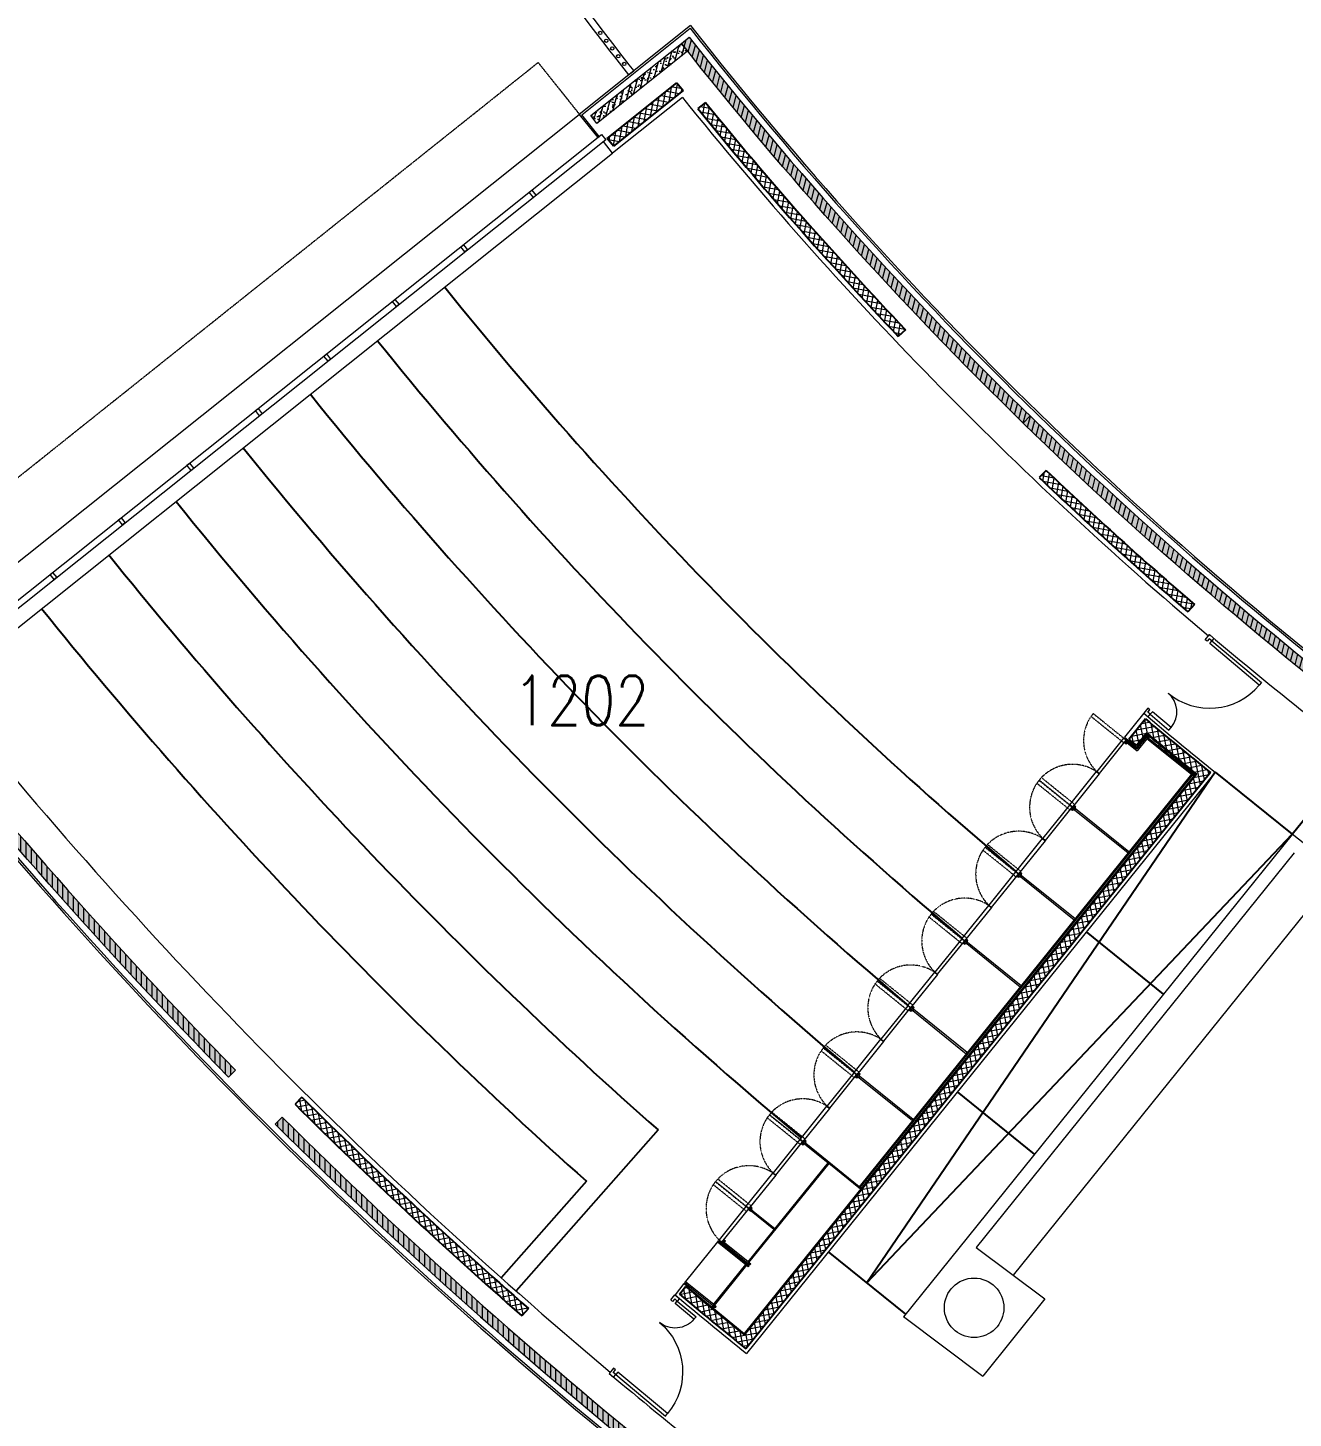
# Model space of a CAD drawing. Header units: inches. Extents: x 13084 to 220150, y 6494 to 167180.
# Drawn here: x 31640 to 50790, y 36095 to 57131 of the extents above; entities that cross this region are included whole.
import ezdxf
from ezdxf.enums import TextEntityAlignment as Align

# ---------------------------------------------------------------- set-up
doc = ezdxf.new("R2010")
doc.units = ezdxf.units.IN
doc.header["$MEASUREMENT"] = 0
doc.linetypes.add('Ground Floor$0$HIDDEN', pattern=[0.375, 0.25, -0.125])
for name, color, linetype, lineweight in [('Ground Floor$0$A-G2-G-Building-Elements-Below', 7, 'Continuous', 13), ('Ground Floor$0$A-G23-M-Stairs-Concrete', 251, 'Continuous', 25), ('Ground Floor$0$A-G250-G-Walls-Low-Level', 8, 'Continuous', 15), ('Ground Floor$0$A-G250-G-Walls-Precast-Concrete', 7, 'Continuous', 15), ('Ground Floor$0$A-G250-M-Walls-Blockwork', 7, 'Continuous', 25), ('Ground Floor$0$A-G252-H-Internal-Walls', 251, 'Continuous', 9), ('Ground Floor$0$A-G262-H-Precast-Panel', 251, 'Continuous', 5), ('Ground Floor$0$A-G312-M-Wall-Cladding-Panel', 7, 'Continuous', 9), ('Ground Floor$0$A-G312-M-Wall-Finish-Plaster', 7, 'Continuous', 15), ('Ground Floor$0$A-G321-M-Window', 251, 'Continuous', 9), ('Ground Floor$0$A-G322-M-Door', 251, 'Continuous', 15), ('Ground Floor$0$A-G4-M-Furniture-Built-In', 251, 'Continuous', 9), ('Ground Floor$0$Z-Z001-S-Room-Name-Identification-250', 7, 'Continuous', 15)]:
    doc.layers.add(name, color=color, linetype=linetype, lineweight=lineweight)
doc.styles.add('Ground Floor$0$Tag-RomanS', font='romans.shx', dxfattribs={"width": 0.8})
pattern_1 = [(101, (31615.2386858852, 164129.5694537289), (-77.91665768615832, -15.14546400801325), []), (191, (31615.2386858852, 164129.5694537289), (15.14546400801325, -77.91665768615832), [])]
pattern_2 = [(80, (31615.2386858852, 164129.5694537289), (-78.16911539534401, 13.7833241023126), []), (170, (31615.2386858852, 164129.5694537289), (-13.7833241023126, -78.16911539534401), [])]
pattern_3 = [(49.99999999999999, (31615.2386858852, 164129.5694537289), (182.184668996004, -15.93908553890309), [19.05, -209.55]), (355, (31615.2386858852, 164129.5694537289), (-35.24282597566699, 191.05664288218), [15.24, -167.64]), (100.451, (31630.4206858852, 164128.2412037289), (146.9425016659592, 175.1166878202919), [16.19, -178.09]), (46.18420000000002, (31615.2386858852, 164180.3694537289), (271.0790408921299, -42.04232793272715), [28.575, -314.3249999999999]), (96.6356, (31637.8285858852, 164176.8659537289), (237.4042344662371, 247.4255558900492), [24.285, -267.135]), (351.1840000000001, (31615.2386858852, 164180.3694537289), (237.4046058139339, 247.4251178605977), [22.86, -251.46]), (21, (31640.6386858852, 164167.6694537289), (151.6148798353833, -102.2655185167625), [19.05, -209.55]), (326.0000000000001, (31640.6386858852, 164167.6694537289), (61.80202834764707, 184.1879661223193), [15.24, -167.64]), (71.4514, (31653.2731858852, 164159.1473537289), (213.4164907701245, 81.92285771605745), [16.19, -178.09]), (37.50000000000001, (31615.2386858852, 164129.5694537289), (3.088603250591817, 84.55503887315311), [0, -165.608, 0, -170.18, 0, -168.275]), (7.499999999999999, (31615.2386858852, 164129.5694537289), (66.81966251030575, 100.1805748181195), [0, -97.02799999999999, 0, -161.798, 0, -64.135]), (327.5, (31558.5966858852, 164129.5694537289), (135.5905951668714, -5.728743992673458), [0, -63.5, 0, -198.12, 0, -262.89]), (317.5, (31533.1966858852, 164129.5694537289), (148.129181386018, 25.42649103333301), [0, -82.55, 0, -131.572, 0, -186.69])]
pattern_4 = [(90, (31615.2386858852, 164129.5694537289), (-79.375, 7.105427357601002e-15), [])]
pattern_5 = [(74.99999999999999, (31615.2386858852, 164129.5694537289), (-76.6703624616948, 20.54376170501259), [])]

# ---------------------------------------------------------------- blocks, each defined once
blk = doc.blocks.new('Ground Floor$0$Door-lecture hall-1600')
at = {"layer": 'Ground Floor$0$A-G322-M-Door'}
for points in [[(50, 1067.930715848037), (100, 1067.93071584803), (99.9999999999709, 88.00000000003638), (49.9999999999709, 88.00000000005821)], [(1499.931695342442, 458.0572211003237), (1449.931695342442, 458.0572206947909), (1449.931695342442, 88.05623958648357), (1499.931695342442, 88.05623958648357)], [(49.9999999999709, 88.00000000005821), (49.9999999999709, 38.0000000000291), (99.9999999999709, 38.00000000003638), (99.9999999999709, 2.182787284255028e-11), (-2.91038304567337e-11, 4.365574568510056e-11), (-2.91038304567337e-11, 88.00000000007276)], [(1499.931695342442, 88.05623958648357), (1499.931695342413, 38.05623958647629), (1449.931695342442, 38.05623958648357), (1449.931695342442, 0.05623958647629479), (1549.931695342471, 0.05623958647629479), (1549.9316953425, 88.05623958651267)]]:
    blk.add_lwpolyline(points, close=True, dxfattribs=at)
for centre, radius, start, end in [((99.9999999999709, 88.00000000003638), 979.9307158479917, 0.003288284187482931, 90), ((1449.931695342442, 88.05623958648357), 370.0009811083155, 90, 180)]:
    blk.add_arc(centre, radius, start, end, dxfattribs=at)
blk = doc.blocks.new('Ground Floor$0$tag-roomname')
at = {"lineweight": 18, "ltscale": 0.01, "style": 'Ground Floor$0$Tag-RomanS', "width": 0.8}
blk.add_attdef('ROOM_NO_2', text='', height=3, dxfattribs=at).set_placement((-6.707523425575346e-12, 1.61168281859284), align=Align.MIDDLE_CENTER)
at = {"linetype": 'ByBlock', "lineweight": 13, "ltscale": 0.01, "style": 'Ground Floor$0$Tag-RomanS', "width": 0.8, "flags": 1}
for tag, p in [('ROOM_NAME_1', (-6.02540239924565e-12, -2.287525053430301)), ('AREA', (-6.02540239924565e-12, -5.744039249906365))]:
    blk.add_attdef(tag, text='', height=2.8, dxfattribs=at).set_placement(p, align=Align.MIDDLE_CENTER)
blk = doc.blocks.new('Ground Floor$0$A$C647553F4')
for p, q in [((1.999999999992724, 0), (0, 0)), ((2, -20.79523597040679), (1.999999999992724, 0)), ((2, -20.79523597040679), (0, -20.79523597040679)), ((17.43575404337025, -7.647512015653774), (1.999999999992724, -7.64751201566105)), ((17.43575404337025, -12.56112209789717), (2, -12.56112209789717)), ((5, -36.08501475272351), (29.8715080867405, -36.08501475272351)), ((4.999999999992724, -39.21001475272351), (5, -36.08501475272351)), ((10.17399289176683, -12.56112209789717), (7.601248866441892, -36.08501475272351)), ((11.18544759857468, -3.312882975005778), (10.71138103442354, -7.647512015653774)), ((11.18575404337025, -3.307262309506768), (23.68575404337025, -3.307262309506768)), ((13.05455135922966, -5.458674675843213), (21.30447264556278, -5.458674675785005)), ((13.05455135923694, -7.647512015653774), (13.05455135922966, -5.458674675843213)), ((13.05455135922966, -15.33656129468), (13.05455135922966, -12.56112209789717)), ((21.30447264556278, -15.33656129462179), (13.05455135922966, -15.33656129468)), ((21.30447264556278, -5.458674675785005), (21.30447264556278, -15.33656129462179)), ((23.68606048816582, -3.312882975005778), (27.27025922029861, -36.08501475272351)), ((29.87150808674778, -39.21001475272351), (29.8715080867405, -36.08501475272351))]:
    blk.add_line(p, q)
at = {"elevation": -5.988929617015834e-10}
blk.add_lwpolyline([(5, -36.08501475272351), (29.87150808674778, -36.08501475272351), (29.87150808674778, -39.21001475272351), (5, -39.21001475272351)], close=True, dxfattribs=at)
blk.add_circle((17.43575404337025, -10.10431705677183), 2.456805041121697)
blk = doc.blocks.new('Ground Floor$0$A$C05DB4EB2')
h = blk.add_hatch(color=256)
h.paths.add_polyline_path([(-13, -48), (13, -48), (13, -2), (-13, -2)], flags=16)
h.paths.add_polyline_path([(-15, -50), (15, -50), (15, 0), (-15, 0)])
for points in [[(-15, -50), (15, -50), (15, 0), (-15, 0)], [(-13, -48), (13, -48), (13, -2), (-13, -2)]]:
    blk.add_lwpolyline(points, close=True)

msp = doc.modelspace()

# ---------------------------------------------------------------- hatches: boundary and pattern name
at = {"layer": 'Ground Floor$0$A-G252-H-Internal-Walls'}
h = msp.add_hatch(dxfattribs=at)
h.set_pattern_fill('ANSI37', color=256, scale=25, angle=35, style=0)
h.set_pattern_definition([(80, (31630.82594966008, 164110.0236816027), (-78.16911539534401, 13.7833241023126), []), (170, (31630.82594966008, 164110.0236816027), (-13.7833241023126, -78.16911539534401), [])])
h.paths.add_polyline_path([(41557.04272160408, 56180.81190155364), (40505.15340518915, 55341.9565147712), (40411.62982252794, 55459.23114751934), (41463.02638403531, 56297.69357460334)])
h = msp.add_hatch(dxfattribs=at)
h.set_pattern_fill('ANSI37', color=256, scale=25, angle=35, style=0)
h.set_pattern_definition(pattern_2)
h.paths.add_polyline_path([(41894.3717632179, 56002.56524746274), (41778.0441167152, 55907.86636331335, 0.01922341211874283), (44812.29876470453, 52460.19003734627), (44921.00816329727, 52563.54508879234, -0.01922340648195247)])
h = msp.add_hatch(dxfattribs=at)
h.set_pattern_fill('ANSI37', color=256, scale=25, angle=35, style=0)
h.set_pattern_definition(pattern_2)
h.paths.add_polyline_path([(47049.24177072992, 50435.3115587245), (46945.88678997134, 50326.60209292707, 0.01269801091563476), (49197.37203414507, 48292.36163603181), (49295.07278333501, 48406.17975238342, -0.01269799958367865)])
h = msp.add_hatch(dxfattribs=at)
h.set_pattern_fill('ANSI37', color=256, scale=25, angle=56, style=0)
h.set_pattern_definition(pattern_1)
h.paths.add_polyline_path([(49536.27689778415, 45863.19608398281, -0.005191325119413234), (48552.791816561, 46674.53308185408), (48302.69592942229, 46364.579334008), (48419.46235343561, 46270.42390300389), (48573.43955395669, 46461.24025018123, 0.003960164836610248), (49325.54219697027, 45840.81908537966), (42483.05293380897, 37355.13754700344, -0.003968089385896607), (41595.64531950885, 38086.47630886684), (41502.86847055306, 37968.52001005319, 0.004470160038748596), (42505.50351993259, 37144.01486814291)])
h = msp.add_hatch(dxfattribs=at)
h.set_pattern_fill('ANSI37', color=256, scale=25, angle=56, style=0)
h.set_pattern_definition(pattern_1)
h.paths.add_polyline_path([(35789.05665876976, 40950.98580972414), (35683.34719947254, 40844.56442928256, 0.01577908659568094), (39116.84051600347, 37642.81223622669), (39215.61966919685, 37755.69571157181, -0.01577905105464057)])
h = msp.add_hatch(dxfattribs=at)
h.set_pattern_fill('ANSI37', color=256, scale=25, angle=56, style=0)
h.set_pattern_definition(pattern_1)
edge = h.paths.add_edge_path()
edge.add_line((53411.14715069668, 38994.80023701701), (53535.63736657126, 38911.15879149837))
edge.add_line((53535.63736657127, 38911.15879149837), (48132.13374414217, 30824.24960394044))
edge.add_arc((88004.12458708974, 93463.27556593814), 74252.42909998243, 237.4060105733864, 237.52178180226008, ccw=False)
edge.add_line((48005.6474900012, 30904.94233077593), (53411.15801285544, 38994.8164933864))
at = {"layer": 'Ground Floor$0$A-G262-H-Precast-Panel'}
h = msp.add_hatch(dxfattribs=at)
h.set_pattern_fill('ANSI31', color=256, scale=25, angle=30, style=0)
h.set_pattern_definition(pattern_5)
h.paths.add_polyline_path([(41624.21238783307, 56777.97384709131), (41530.68880517209, 56895.24847983965), (40162.28295601349, 55803.97908467389), (40255.80653867473, 55686.7044519257)])
h = msp.add_hatch(dxfattribs=at)
h.set_pattern_fill('AR-CONC', color=256, style=0)
h.set_pattern_definition(pattern_3)
h.paths.add_polyline_path([(41624.21238783307, 56777.97384709131), (41530.68880517209, 56895.24847983965), (40162.28295601349, 55803.97908467389), (40255.80653867473, 55686.7044519257)])
h = msp.add_hatch(dxfattribs=at)
h.set_pattern_fill('AR-CONC', color=256, style=0)
h.set_pattern_definition(pattern_3)
h.paths.add_polyline_path([(41648.45941111182, 56989.16758869981), (41531.17669370845, 56895.63755872895, 0.03258041245678155), (46702.5083696771, 51150.85361659207), (46807.21735816765, 51258.25825454309, -0.03261171598779652)])
h = msp.add_hatch(dxfattribs=at)
h.set_pattern_fill('ANSI31', color=256, scale=25, angle=30, style=0)
h.set_pattern_definition(pattern_5)
h.paths.add_polyline_path([(41648.45941111182, 56989.16758869981), (41531.17669370845, 56895.63755872895, 0.03258041245678155), (46702.5083696771, 51150.85361659207), (46807.21735816765, 51258.25825454309, -0.03261171598779652)])
h = msp.add_hatch(dxfattribs=at)
h.set_pattern_fill('AR-CONC', color=256, style=0)
h.set_pattern_definition(pattern_3)
h.paths.add_polyline_path([(46807.21735816765, 51258.25825454309), (46702.5083696771, 51150.85361659207, 0.03258041245678141), (52576.30870083083, 46126.54435914698), (52455.52180308802, 45961.43874413631), (52562.82768275622, 45880.93581663999), (52772.87972267185, 46168.05943586206, -0.03316853023319238)])
h = msp.add_hatch(dxfattribs=at)
h.set_pattern_fill('ANSI31', color=256, scale=25, angle=30, style=0)
h.set_pattern_definition(pattern_5)
h.paths.add_polyline_path([(46807.21735816765, 51258.25825454309), (46702.5083696771, 51150.85361659207, 0.03258041245678141), (52576.30870083083, 46126.54435914698), (52455.52180308802, 45961.43874413631), (52562.82768275622, 45880.93581663999), (52772.87972267185, 46168.05943586206, -0.03316853023319238)])
h = msp.add_hatch(dxfattribs=at)
h.set_pattern_fill('AR-CONC', color=256, style=0)
h.set_pattern_definition(pattern_3)
edge = h.paths.add_edge_path()
edge.add_arc((88115.23868583218, 93629.56945370432), 74824.99999999876, 218.3226203045148, 224.4232151583084, ccw=False)
edge.add_line((29412.66011707541, 47231.42407720513), (29529.93585829611, 47324.94854384579))
edge.add_arc((88115.23868583281, 93629.56945370487), 74674.99999999958, 218.3221204088155, 224.4230123015414)
edge.add_line((34782.98028916633, 41360.7848943607), (34676.03697848304, 41255.6031547671))
h = msp.add_hatch(dxfattribs=at)
h.set_pattern_fill('ANSI31', color=256, scale=25, angle=45, style=0)
h.set_pattern_definition(pattern_4)
edge = h.paths.add_edge_path()
edge.add_arc((88115.23868583218, 93629.56945370432), 74824.99999999876, 218.3226203045148, 224.4232151583084, ccw=False)
edge.add_line((29412.66011707541, 47231.42407720513), (29529.93585829611, 47324.94854384579))
edge.add_arc((88115.23868583281, 93629.56945370487), 74674.99999999958, 218.3221204088155, 224.4230123015414)
edge.add_line((34782.98028916633, 41360.7848943607), (34676.03697848304, 41255.6031547671))
h = msp.add_hatch(dxfattribs=at)
h.set_pattern_fill('AR-CONC', color=256, style=0)
h.set_pattern_definition(pattern_3)
edge = h.paths.add_edge_path()
edge.add_line((35489.54564115759, 40649.45944468769), (35383.83618073972, 40543.03806535926))
edge.add_arc((88115.23868583214, 93629.56945370407), 74824.99999999857, 225.1922860242557, 231.3384389983304)
edge.add_line((41370.64437530309, 35202.49073378311), (41571.20306618726, 35460.69106935387))
edge.add_line((41571.20306618725, 35460.69106935387), (41452.74160602289, 35552.7067335406))
edge.add_line((41452.74160602289, 35552.7067335406), (41345.62511599033, 35414.80438909651))
edge.add_arc((88115.23868583317, 93629.56945370561), 74675.00000000041, 225.192286272809, 231.2216816342467, ccw=False)
h = msp.add_hatch(dxfattribs=at)
h.set_pattern_fill('ANSI31', color=256, scale=25, angle=45, style=0)
h.set_pattern_definition(pattern_4)
edge = h.paths.add_edge_path()
edge.add_line((35489.54564115759, 40649.45944468769), (35383.83618073972, 40543.03806535926))
edge.add_arc((88115.23868583214, 93629.56945370407), 74824.99999999857, 225.1922860242557, 231.3384389983304)
edge.add_line((41370.64437530309, 35202.49073378311), (41571.20306618726, 35460.69106935387))
edge.add_line((41571.20306618725, 35460.69106935387), (41452.74160602289, 35552.7067335406))
edge.add_line((41452.74160602289, 35552.7067335406), (41345.62511599033, 35414.80438909651))
edge.add_arc((88115.23868583317, 93629.56945370561), 74675.00000000041, 225.192286272809, 231.2216816342467, ccw=False)

# ---------------------------------------------------------------- linework, layer by layer
at = {"layer": 'Ground Floor$0$A-G2-G-Building-Elements-Below', "linetype": 'Ground Floor$0$HIDDEN'}
for p, q in [((30254.51301612657, 49341.71078963456), (39362.84282626282, 56605.37570969855)), ((39362.84282626282, 56605.37570969855, 5.541350853626126e-09), (39986.33337732477, 55823.5448247296, 5.541350853626126e-09))]:
    msp.add_line(p, q, dxfattribs=at)
at = {"layer": 'Ground Floor$0$A-G23-M-Stairs-Concrete'}
for p, q in [((50773.73604555129, 44928.52314970604), (51759.01241277813, 46150.46372373207)), ((49606.5727509726, 45870.71827253271, -2.922779289088783e-09), (44337.04587259647, 38140.59091589425, -2.922779289089961e-09)), ((49606.57275096772, 45870.71827253664, -2.922779289088783e-09), (50774.26682338145, 44929.18199966068, -2.922779289088783e-09)), ((44337.04587259647, 38140.59091589425, -2.922779289089961e-09), (50774.26710622529, 44929.18177159774)), ((47655.39525338789, 43450.9744874132, -2.922779289088792e-09), (48823.14218512942, 42509.39559299719, -2.922779289088792e-09)), ((45704.32347452044, 41031.14545910519, -2.922779289088785e-09), (46872.01754696327, 40089.60918622922, -2.922779289088785e-09)), ((41177.74192668403, 40455.22197727728, -2.922779289088783e-09), (39028.29628031429, 38020.193296447, -2.922779289088783e-09)), ((40093.01386508414, 39679.69876576131, -2.922779289088783e-09), (38803.78623482551, 38219.17974250046, -2.922779289088783e-09)), ((43753.19883638961, 38611.35905233223, -2.922779289089961e-09), (44920.89290880333, 37669.82277945627, -2.922779289089961e-09))]:
    msp.add_line(p, q, dxfattribs=at)
for centre, radius, start, end in [((88301.60770244802, 93795.84345234939, -2.922779289088783e-09), 64675.00000000001, 218.8716277617284, 229.8438070524609), ((88301.60770244802, 93795.84345234939, -2.922779289088783e-09), 65975.00000000001, 218.8657135368302, 229.8689584924742), ((88301.60770244802, 93795.84345234939, -2.922779289088783e-09), 67275, 218.8600278835966, 229.8931376688624), ((88301.60770244802, 93795.84345234939, -2.922779289088783e-09), 68575, 218.8545578016882, 229.9163998928068), ((87288.1175487968, 92981.69499631654, -2.922779289088783e-09), 68575, 218.8506935810464, 230.1486585794934), ((88301.60770244802, 93795.84345234939, -2.922779289088783e-09), 71175, 218.8442171080912, 228.5409553700893), ((88513.16096784685, 94014.28834560243, -2.922779289088783e-09), 72778.83112346884, 218.8688201452989, 228.2942433090304)]:
    msp.add_arc(centre, radius, start, end, dxfattribs=at)
at = {"layer": 'Ground Floor$0$A-G250-G-Walls-Low-Level'}
for p, q in [((40730.67100083025, 56417.13543890638), (40808.85627372387, 56479.48623603725)), ((30878.28796658881, 48560.10670603631), (39983.49045321205, 55821.27766389986)), ((31334.91089358326, 47932.98909143497), (40490.15055660308, 55234.06344486965))]:
    msp.add_line(p, q, dxfattribs=at)
for centre in [(40302.75641211378, 57053.74801961221, -2.922779289088783e-09), (40393.17068374553, 56935.87291804356, -2.922779289088783e-09), (40483.87568439543, 56818.22138633793, -2.922779289088783e-09), (40574.87086129445, 56700.79414120624, -2.922779289088783e-09), (40666.15565969446, 56583.59189871913, -2.922779289088783e-09)]:
    msp.add_circle(centre, 25, dxfattribs=at)
for radius, start, end in [(60249.99999999764, 214.6059511222757, 218.1435442163981), (60149.99999999764, 214.6073741748426, 218.1428327497202)]:
    msp.add_arc((88115.23868585378, 93629.56945367003), radius, start, end, dxfattribs=at)
at = {"layer": 'Ground Floor$0$A-G250-G-Walls-Precast-Concrete'}
msp.add_line((35489.54564115759, 40649.45944468769), (35383.83618073972, 40543.03806535926), dxfattribs=at)
msp.add_lwpolyline([(40252.67921513487, 55684.21048972133), (40159.15563247362, 55801.4851224695), (41530.68880517209, 56895.24847983962), (41624.21238783307, 56777.97384709133)], close=True, dxfattribs=at)
msp.add_lwpolyline([(52576.30870083083, 46126.54435914698, -0.0652300655372136), (41531.17669370845, 56895.63755872895), (41648.45941111182, 56989.16758869981, 0.06585147662321154), (52772.87972267185, 46168.05943586206), (52562.82768275621, 45880.93581663998), (52455.52180308802, 45961.43874413628)], format="xyb", close=True, dxfattribs=at)
msp.add_lwpolyline([(34676.03697848848, 41255.60315477247, -0.02662515547206552), (29412.66011707541, 47231.42407720513), (29529.93585829611, 47324.94854384579, 0.02662645246774202), (34782.98028916633, 41360.7848943607), (34676.03697848304, 41255.6031547671)], format="xyb", dxfattribs=at)
for centre, radius, start, end in [((88115.23868583317, 93629.56945370561), 74675.00000000041, 225.1922862723961, 231.2216816346185), ((88115.23868583214, 93629.56945370407), 74824.99999999857, 225.1922860238951, 231.3384389985237)]:
    msp.add_arc(centre, radius, start, end, dxfattribs=at)
at = {"layer": 'Ground Floor$0$A-G250-M-Walls-Blockwork'}
for p, q in [((40408.50249899007, 55456.7371853165, -2.926101141106451e-09), (41463.10850985521, 56297.75906788801, -2.926101141106451e-09)), ((41557.12484742398, 56180.87739483829, -2.926101141106451e-09), (40502.02608165127, 55339.46255256837, -2.926101141106451e-09)), ((41463.10850985521, 56297.75906788801, -2.926101141106451e-09), (41557.12484742398, 56180.87739483829, -2.926101141106451e-09)), ((41894.37176321792, 56002.56524746274), (41778.0441167152, 55907.86636331335)), ((40502.02608165127, 55339.46255256837, -2.926101141106451e-09), (40408.50249899007, 55456.7371853165, -2.926101141106451e-09)), ((44921.00816329727, 52563.54508879234), (44812.29876470453, 52460.19003734627)), ((47049.24177072992, 50435.3115587245), (46945.88678997134, 50326.60209292707)), ((49295.07278333501, 48406.17975238342), (49197.37203414507, 48292.36163603181)), ((48552.791816561, 46674.5330818541, -2.92277928908869e-09), (48302.69592942228, 46364.579334008, -1.324192380910055e-09)), ((48302.69592942228, 46364.579334008, -1.324192380910267e-09), (48419.46235343562, 46270.4239030039, -9.77377882337686e-09)), ((48573.43955395669, 46461.24025018123, -2.922779289088796e-09), (48419.46235343562, 46270.4239030039, -1.225039306351563e-09)), ((49536.27689778415, 45863.19608398281, -2.922779289088783e-09), (42506.13122777775, 37144.79331713544, -2.922779289088783e-09)), ((49325.54219697024, 45840.81908537964, -2.922779289088783e-09), (42483.68064162818, 37355.91599596375, -2.922779289088783e-09)), ((35789.05665876977, 40950.98580972415), (35683.34719947254, 40844.56442928256)), ((41595.64531950883, 38086.47630886683, -2.922779289088783e-09), (41502.86847055306, 37968.52001005319, -2.922779289088783e-09)), ((39215.61966919688, 37755.6957115718), (39116.8405160035, 37642.81223622667)), ((39215.61966919685, 37755.69571157181), (39116.84051600347, 37642.81223622669))]:
    msp.add_line(p, q, dxfattribs=at)
for centre, radius, start, end in [((88115.54791497551, 93629.85280323119), 59600.41856947225, 219.1480124984094, 223.5531501650047), ((88115.54791497551, 93629.85280323119), 59750.41856947225, 219.1480124984094, 223.5531514561018), ((88115.54791497551, 93629.85280323119), 59750.41856947225, 226.4468507143067, 229.3568640534198), ((88115.54791497551, 93629.85280323119), 59600.41856947225, 226.4468519172481, 229.3568626591249), ((88115.24914546742, 93629.53617540115, -2.922779289088783e-09), 61400.00281283833, 229.8838160368637, 231.0735694268853), ((88115.24914514531, 93629.53617501288, -2.922779289088783e-09), 61550.00281233384, 230.0264488502756, 230.9340470318386), ((88115.24461677534, 93629.5747719597), 74400.0079546709, 225.192286627313, 228.8082868100698), ((88115.24461677534, 93629.5747719597), 74250.0079546709, 225.192286627313, 228.80827866691), ((88115.50431322782, 93629.70357415988, -2.922779289088783e-09), 72449.9999999441, 230.0523525063818, 230.9617668470323), ((88115.50431321892, 93629.70357415122, -2.922779289088783e-09), 72599.99999993177, 230.0559927623907, 231.0804711697879)]:
    msp.add_arc(centre, radius, start, end, dxfattribs=at)
at = {"layer": 'Ground Floor$0$A-G262-H-Precast-Panel'}
msp.add_line((46702.5083696771, 51150.85361659207), (46807.21735816765, 51258.25825454309), dxfattribs=at)
at = {"layer": 'Ground Floor$0$A-G312-M-Wall-Cladding-Panel'}
for p, q in [((41668.89476391244, 57165.34539393068, -5.547664374759161e-09), (39983.49045321206, 55821.27766389985, -5.547664374759161e-09)), ((40025.65009629054, 55816.52745388672, -5.547664374759161e-09), (41663.97118230581, 57123.04749134119, -5.547664374759161e-09)), ((39983.49045321206, 55821.27766389985, -5.547664374759161e-09), (40264.06120118475, 55469.45376566921, -5.547664374759161e-09)), ((40287.51612773437, 55488.15848220146, -5.547664374759161e-09), (40025.65009629054, 55816.52745388672, -5.547664374759161e-09)), ((40264.06120118475, 55469.45376566921, -5.547664374759161e-09), (40287.51612773437, 55488.15848220146, -5.547664374759161e-09))]:
    msp.add_line(p, q, dxfattribs=at)
for centre, radius, start, end in [((88115.52065652124, 93629.82295176694, -5.547664374759161e-09), 59080.37832540875, 218.164188397, 233.4179455819491), ((88115.52065652126, 93629.82295176695, -5.547664374759161e-09), 59050.37832540876, 218.1348720889468, 233.4442985684328), ((87770.99678860613, 93325.53767700889), 74491.45136808704, 218.2076150300641, 231.4965659090255), ((87770.99678860627, 93325.53767700895), 74461.45136808719, 218.2305529357509, 230.8125059225206)]:
    msp.add_arc(centre, radius, start, end, dxfattribs=at)
at = {"layer": 'Ground Floor$0$A-G312-M-Wall-Finish-Plaster'}
for p, q in [((41545.53062134431, 56075.70261602223), (40490.15055660273, 55234.06344487009, -2.934797592648463e-09)), ((40490.15055660273, 55234.06344487009, -2.926101141106456e-09), (40349.86518284176, 55409.9753937028, -2.926101141106456e-09)), ((49523.1407633732, 47949.26424168752), (49507.07096567167, 47930.11303736786)), ((48526.85597698147, 46761.82904701, -2.922779289088783e-09), (48234.94928569314, 46399.93823384697, -2.048593834700984e-09)), ((48234.95007315467, 46399.93759887181, -2.060746370593073e-09), (48421.7678350916, 46249.2957765927, -9.76382576487907e-09)), ((48575.5192603041, 46439.92575156831, -2.922779289088783e-09), (48421.7678350916, 46249.2957765927, -2.272557708400312e-09)), ((49606.57275096774, 45870.71827253664, -2.922779289088783e-09), (42513.65810477579, 37074.47284903096)), ((49304.48129377631, 45838.59697028689, -2.922779289088783e-09), (42481.4463436082, 37377.04160854885, -2.922779289088783e-09)), ((41567.21189595133, 38131.18379184837, -2.922779289088783e-09), (41434.22892802641, 37962.10951439411)), ((40454.84805623766, 36792.80494143731), (40438.37381374546, 36773.13467096305))]:
    msp.add_line(p, q, dxfattribs=at)
for centre, radius, start, end in [((88115.54791497551, 93629.85280323119), 59825.41856947225, 218.882770326358, 229.8078982801585), ((88115.54791497551, 93629.85280323119), 59800.41856947225, 229.8078179913537, 233.4514372552763), ((88115.24461677534, 93629.5747719597), 74175.0079546709, 218.8225277947402, 230.0185304457226), ((88115.24914547196, 93629.53617540859, -2.922779289088783e-09), 61350.00281284696, 229.8127613996839, 231.1202284046147), ((88115.24914514532, 93629.53617501286, -2.922779289088783e-09), 61565.00281233384, 230.0406757010628, 230.9201321389513), ((88115.50431322784, 93629.70357415987, -2.922779289088783e-09), 72434.9999999441, 230.0124187358618, 230.9498693467714), ((88115.50431332263, 93629.70357427688), 72650.0000000947, 230.0177511365149, 231.1199302880356), ((88163.2988701261, 93730.76228549183), 74309.08299200362, 230.0402823173822, 231.447683099676)]:
    msp.add_arc(centre, radius, start, end, dxfattribs=at)
at = {"layer": 'Ground Floor$0$A-G321-M-Window'}
for points in [[(40385.04757266616, 55438.0324685012), (31159.44312976663, 48080.84396575867), (31097.09407465899, 48159.0270542574), (40322.69851755872, 55516.21555699989)], [(39329.58543452392, 54596.30828313413), (39290.49389787539, 54565.13374604928), (39228.14482370653, 54643.3168193453), (39267.23636035506, 54674.49135643015)], [(38293.65971335706, 53770.18305036068), (38254.56817670852, 53739.00851327582), (38192.21910253981, 53817.19158657166), (38231.3106391883, 53848.36612365651)], [(37257.73399219019, 52944.05781758728), (37218.64245554165, 52912.88328050243), (37156.29338137308, 52991.0663537981), (37195.38491802158, 53022.24089088294)], [(36221.80827102337, 52117.93258481384), (36182.71673437486, 52086.75804772902), (36120.36766020638, 52164.94112102455), (36159.45919685488, 52196.11565810937)], [(35185.88254985651, 51291.80735204044), (35146.79101320796, 51260.63281495556), (35084.44193903962, 51338.81588825095), (35123.53347568816, 51369.9904253358)], [(34149.95682868968, 50465.68211926693), (34110.86529204112, 50434.50758218205), (34048.51621787278, 50512.69065547743), (34087.60775452133, 50543.86519256228)], [(33114.03110752285, 49639.55688649342), (33074.93957087429, 49608.38234940854), (33012.59049670595, 49686.56542270392), (33051.6820333545, 49717.73995978877)], [(32078.10538635602, 48813.43165371989), (32039.01384970746, 48782.25711663501), (31976.66477553913, 48860.44018993039), (32015.75631218767, 48891.61472701524)]]:
    msp.add_lwpolyline(points, close=True, dxfattribs=at)
at = {"layer": 'Ground Floor$0$A-G4-M-Furniture-Built-In', "ltscale": 0.25}
for p, q in [((48252.7668400084, 46334.18669640007, -2.922779289088782e-09), (48265.32099708224, 46349.75567646189, -2.922779289088782e-09)), ((48252.7668400084, 46334.18669640007, -2.922779289088782e-09), (48427.7938625067, 46193.05242017351, -2.922779289088782e-09)), ((48265.32099708224, 46349.75567646189, -2.922779289088795e-09), (48424.78084879916, 46221.17409838313, -1.147699094650647e-08)), ((48571.92243855683, 46403.6088656924, -2.922779289088783e-09), (48424.78084879916, 46221.17409838313, -2.218025144829516e-09)), ((48574.93545226438, 46375.48718748281, -2.804793620612843e-09), (48427.7938625067, 46193.05242017351, -2.272557708400286e-09)), ((49291.92713670248, 45823.02799022508, -2.922779289088783e-09), (48571.92243855683, 46403.6088656924, -2.922779289088783e-09)), ((49248.23501950499, 45832.56732431095, -2.923447929236595e-09), (48574.93545226438, 46375.48718748281, -2.937906009354605e-09)), ((49279.37297962864, 45807.45901016326, -2.922779289088756e-09), (49263.80399956682, 45820.01316723711, -2.923113609162675e-09)), ((49291.92713670248, 45823.02799022508, -2.922779289088783e-09), (49279.37297962865, 45807.45901016326, -2.922779289088756e-09)), ((42075.71624076791, 38762.96291568241, -2.922779289088782e-09), (41591.75348557122, 38162.77873429914, -2.922779289088782e-09)), ((42088.27039784174, 38778.53189574425, -2.922779289088782e-09), (42075.71624076789, 38762.96291568242, -2.922779289088782e-09)), ((42075.71624076791, 38762.96291568241, -2.922779289088782e-09), (42503.86319246802, 38417.72359615189, -2.922779289088782e-09)), ((42088.27039784173, 38778.53189574425, -2.922779289088782e-09), (42556.11824869951, 38401.27947567542, -2.922779289088782e-09)), ((42156.97360907582, 38774.51680258707, -2.922809139850189e-09), (42144.419452002, 38758.94782252525, -2.922827392878711e-09)), ((42144.419452002, 38758.94782252525, -2.922779289088782e-09), (42568.67240577328, 38416.8484557371, -2.922779289088782e-09)), ((42156.97360907582, 38774.51680258707, -2.922779289088782e-09), (42541.52566368945, 38464.43053633724, -2.922779289088782e-09)), ((42016.76189800275, 37813.64716975304, -2.922779289088782e-09), (42507.00173173647, 38421.61584116731, -2.922779289088781e-09)), ((42032.33087806457, 37801.09301267916, -2.922779289088782e-09), (42522.5707117983, 38409.06168409348, -2.922779289088781e-09)), ((42507.00173173647, 38421.61584116731, -2.922779289088781e-09), (42522.5707117983, 38409.06168409348, -2.922779289088781e-09)), ((42519.43217252985, 38405.16943907803, -2.922779289088782e-09), (42543.56409162568, 38385.71049561357, -2.922779289088782e-09)), ((42538.38712442102, 38460.53829132178, -2.922779289088782e-09), (42553.95610448282, 38447.98413424793, -2.922779289088782e-09)), ((42543.56409162568, 38385.71049561357, -2.922779289088782e-09), (42556.11824869952, 38401.2794756754, -2.922779289088782e-09)), ((42557.09464375128, 38451.8763792634, -2.922779289088782e-09), (42581.22656284714, 38432.4174357989, -2.922779289088782e-09)), ((42568.67240577329, 38416.84845573708, -2.922779289088782e-09), (42581.22656284714, 38432.4174357989, -2.922779289088782e-09)), ((41591.75348557122, 38162.77873429914, -2.922779289088782e-09), (41579.19932849737, 38147.20975423732, -2.922779289088782e-09)), ((41579.19932849737, 38147.20975423732, -2.922779289088782e-09), (42047.04716381014, 37769.9573467031, -2.922779289088782e-09)), ((41591.75348557122, 38162.77873429914, -2.922779289088782e-09), (42019.90042172629, 37817.53942730324, -2.922779289088782e-09)), ((42016.76189800275, 37813.64716975304, -2.922779289088782e-09), (42032.33087806457, 37801.09301267916, -2.922779289088783e-09)), ((42035.46940178812, 37804.98527022942, -2.922779289088783e-09), (42059.60132088398, 37785.52632676491, -2.922779289088783e-09)), ((42047.04716381014, 37769.9573467031, -2.922779289088783e-09), (42059.60132088398, 37785.52632676491, -2.922779289088783e-09))]:
    msp.add_line(p, q, dxfattribs=at)
at = {"layer": 'Ground Floor$0$A-G4-M-Furniture-Built-In', "ltscale": 0.25, "extrusion": (-7.727135627766951e-16, -6.823283831139092e-16, -1)}
for p, q in [((48301.2286242464, 46346.493420914, -3.833207617040625e-09), (48265.32099707997, 46349.75567646364, -3.830633328205857e-09)), ((48288.67446717227, 46330.92444085241, -3.830602402610548e-09), (48277.87515415411, 46365.32465652526, -3.830633328205857e-09)), ((48614.20477594755, 46408.25217766264, -2.922764161620882e-09), (48571.92243330819, 46403.608859185, -2.92536870538295e-09)), ((48595.27590340049, 46384.77762357377, -2.925337779787641e-09), (48590.85130585526, 46427.0834132739, -2.920189872786115e-09)), ((48421.7678350916, 46249.2957765927, -9.76382576487907e-09), (48385.86020792516, 46252.55803214233, -9.761251476044303e-09)), ((48409.21367801746, 46233.7267965311, -9.761220550448994e-09), (48398.41436499931, 46268.12701220396, -9.761251476044303e-09)), ((49276.35815664062, 45835.58214729889, -2.928425748360909e-09), (49265.55884362246, 45869.98236297174, -2.928456673956218e-09)), ((49288.91231371475, 45851.15112736048, -2.931030962790986e-09), (49253.00468654832, 45854.41338291012, -2.928456673956218e-09)), ((42167.77292209429, 38740.11658691401, -2.92535357792355e-09), (42131.86529492785, 38743.37884246364, -2.922779289088782e-09)), ((42155.21876502016, 38724.54760685241, -2.922748363493473e-09), (42144.419452002, 38758.94782252527, -2.922779289088782e-09)), ((42553.10342571183, 38429.40261281079, -2.922779289088782e-09), (42517.19579854539, 38432.66486836043, -2.920205000254015e-09)), ((42540.5492686377, 38413.8336327492, -2.920174074658706e-09), (42529.74995561954, 38448.23384842205, -2.920205000254015e-09)), ((41644.59078212496, 38094.48089358739, -2.92536275833009e-09), (41608.03527730934, 38096.96954399534, -2.920210196710547e-09)), ((41631.38874740164, 38078.13830838411, -2.920179271115238e-09), (41621.23731203267, 38113.31212919865, -2.922788469495322e-09)), ((42031.47818374829, 37782.51150377697, -2.922779289088783e-09), (41989.9184447009, 37778.92417149445, -2.922810214684092e-09)), ((42013.2719147932, 37760.09293588322, -2.922779289088783e-09), (42008.124713656, 37801.34273938823, -2.920205000254016e-09))]:
    msp.add_line(p, q, dxfattribs=at)
at = {"layer": 'Ground Floor$0$A-G4-M-Furniture-Built-In'}
for p, q in [((50774.21479508957, 44928.14650030536), (44890.1548298191, 37630.73041406651)), ((51718.46489625915, 44185.2786647341), (50773.73624021273, 44928.52299274642)), ((50805.38610300551, 44649.147965001), (45991.87448011663, 38679.42682764132)), ((51355.57747786402, 44216.29709711668), (46552.19993947324, 38259.14425982059)), ((45991.87448011663, 38679.42682764132), (47032.478904634, 37898.90205883293)), ((47032.478904634, 37898.90205883293), (46090.36438209888, 36730.49084062094)), ((44889.66696894796, 37631.09634321753), (46090.36438209888, 36730.49084062094))]:
    msp.add_line(p, q, dxfattribs=at)
at = {"layer": 'Ground Floor$0$A-G4-M-Furniture-Built-In', "linetype": 'Ground Floor$0$HIDDEN', "ltscale": 0.25, "extrusion": (-6.823283831282167e-16, 7.727135627640604e-16, -1), "elevation": 3.022929325079242e-09}
msp.add_lwpolyline([(-48263.764099076, 46351.01109216912), (-47763.53568460271, 46754.37380849366), (-47730.26716835664, 46713.11601132966), (-48230.49558282997, 46309.75329500514)], close=True, dxfattribs=at)
at = {"layer": 'Ground Floor$0$A-G4-M-Furniture-Built-In', "ltscale": 0.25, "extrusion": (-7.727135627637221e-16, -6.823283831285998e-16, -1), "elevation": 2.785426033130827e-09}
for points in [[(-48222.50630191199, 46384.27960841513), (-47815.83249094684, 45879.94495517602), (-47857.09028811086, 45846.67643892996), (-48263.76409907599, 46351.01109216912)], [(-47405.39210299782, 45370.93919883633), (-46999.80104126794, 44867.94731207343), (-47041.05883843196, 44834.67879582738), (-47446.64990016181, 45337.67068259032)], [(-46589.18831900163, 44358.72783612405), (-46183.59747603633, 43855.736220661), (-46224.85527320034, 43822.46770441494), (-46630.44611616563, 44325.45931987803)], [(-45772.98453500545, 43346.51647341176), (-45367.39369318539, 42843.52485936899), (-45408.6514903494, 42810.25634312294), (-45814.24233216944, 43313.24795716575)], [(-44956.78075100926, 42334.30511069947), (-44551.18990918912, 41831.31349665661), (-44592.44770635314, 41798.04498041056), (-44998.03854817326, 42301.03659445346)]]:
    msp.add_lwpolyline(points, close=True, dxfattribs=at)
at = {"layer": 'Ground Floor$0$A-G4-M-Furniture-Built-In', "ltscale": 0.25, "extrusion": (-7.727135627766951e-16, -6.823283831139092e-16, -1)}
for points, elevation in [([(-48265.32099707994, 46349.75567646373), (-48277.87515415413, 46365.32465652526), (-48301.22862424649, 46346.49342091398), (-48288.6744671723, 46330.92444085244)], 3.764281398589432e-09), ([(-48571.92243330816, 46403.60885918509), (-48590.85130585527, 46427.0834132739), (-48614.20477594763, 46408.25217766261), (-48595.27590340052, 46384.7776235738)], 2.785426033132731e-09), ([(-48385.86020792513, 46252.55803214242), (-48398.41436499932, 46268.12701220396), (-48421.76783509168, 46249.29577659267), (-48409.21367801749, 46233.72679653113)], 9.694872724856305e-09), ([(-49253.00468654829, 45854.41338291021), (-49265.55884362248, 45869.98236297174), (-49288.91231371484, 45851.15112736046), (-49276.35815664065, 45835.58214729892)], 2.785426033132731e-09), ([(-42131.86529492783, 38743.37884246373), (-42144.41945200202, 38758.94782252527), (-42167.77292209438, 38740.11658691398), (-42155.21876502019, 38724.54760685244)], 2.785426033132731e-09), ([(-42517.19579854536, 38432.66486836052), (-42529.74995561955, 38448.23384842205), (-42553.10342571192, 38429.40261281077), (-42540.54926863773, 38413.83363274923)], 2.784682494627276e-09), ([(-41608.03527730931, 38096.96954399542), (-41621.23731203268, 38113.31212919865), (-41644.59078212504, 38094.48089358736), (-41631.38874740167, 38078.13830838414)], 2.785425016939968e-09), ([(-41989.91844470087, 37778.92417149454), (-42008.12471365601, 37801.34273938823), (-42031.47818374838, 37782.51150377694), (-42013.27191479323, 37760.09293588325)], 2.785425016939969e-09)]:
    msp.add_lwpolyline(points, close=True, dxfattribs=dict(at, elevation=elevation))
at = {"layer": 'Ground Floor$0$A-G4-M-Furniture-Built-In', "ltscale": 0.25, "extrusion": (5.030351356528765e-16, 8.997854882140443e-16, -1)}
for points, elevation in [([(-47407.90282445707, 45374.05285848789), (-47813.32143962204, 45876.83088644323), (-47854.57923678627, 45843.56237019743), (-47449.16062162126, 45340.7843422421)], 3.085554441707955e-09), ([(-46591.69904046089, 44361.8414957756), (-46997.28998994314, 44864.83324334065), (-47038.54778710737, 44831.56472709484), (-46632.95683762508, 44328.57297952981)], 3.085554441707955e-09), ([(-45775.4952564647, 43349.63013306331), (-46181.08642471152, 43852.62215192821), (-46222.34422187576, 43819.3536356824), (-45816.75305362889, 43316.36161681752)], 2.985508202928044e-09), ([(-44959.29147246852, 42337.41877035103), (-45364.88264186058, 42840.4107906362), (-45406.14043902481, 42807.1422743904), (-45000.54926963271, 42304.15025410523)], 2.984161370916048e-09), ([(-44143.08768847233, 41325.20740763874), (-44548.67885786432, 41828.19942792383), (-44589.93665502855, 41794.93091167802), (-44184.34548563652, 41291.93889139294)], 2.982814538904052e-09)]:
    msp.add_lwpolyline(points, close=True, dxfattribs=dict(at, elevation=elevation))
at = {"layer": 'Ground Floor$0$A-G4-M-Furniture-Built-In', "ltscale": 0.25, "extrusion": (-7.72712317740176e-16, -6.823297930726023e-16, -1), "elevation": 2.785425850390564e-09}
for points in [[(-49251.37355877345, 45836.4595693264), (-44219.93551498259, 39596.74485767266), (-44235.5044950444, 39584.19070059883), (-49266.94253883527, 45823.90541225256), (-49251.37355877345, 45836.4595693264)], [(-42585.07500645972, 39225.76972897121), (-42597.62913512545, 39241.33873194008), (-42943.25866164417, 38962.63792122263), (-42930.70453297856, 38947.06891825364)]]:
    msp.add_lwpolyline(points, close=True, dxfattribs=at)
at = {"layer": 'Ground Floor$0$A-G4-M-Furniture-Built-In', "linetype": 'Ground Floor$0$HIDDEN', "ltscale": 0.25, "extrusion": (-6.823283831282867e-16, 7.727135627639986e-16, -1), "elevation": 3.02292932507923e-09}
for points in [[(-47446.64990016181, 45337.67068259032), (-46943.65801339907, 45743.26174432041), (-46910.389497153, 45702.00394715639), (-47413.38138391577, 45296.41288542634)], [(-46630.44611616562, 44325.45931987803), (-46127.45422940288, 44731.05038160812), (-46094.18571315681, 44689.79258444411), (-46597.17759991958, 44284.20152271405)], [(-45814.24233216944, 43313.24795716575), (-45311.25044540669, 43718.83901889583), (-45277.98192916063, 43677.58122173182), (-45780.9738159234, 43271.99016000176)], [(-44998.03854817324, 42301.03659445346), (-44495.0466614105, 42706.62765618354), (-44461.77814516443, 42665.36985901953), (-44964.7700319272, 42259.77879728947)], [(-44181.83476417707, 41288.82523174118), (-43678.84287741432, 41694.41629347127), (-43645.57436116826, 41653.15849630725), (-44148.56624793103, 41247.5674345772)], [(-43365.63745298546, 40276.62189624757), (-42862.64556622272, 40682.21295797765), (-42829.37704997665, 40640.95516081364), (-43332.36893673942, 40235.36409908358)]]:
    msp.add_lwpolyline(points, close=True, dxfattribs=at)
at = {"layer": 'Ground Floor$0$A-G4-M-Furniture-Built-In', "linetype": 'Ground Floor$0$HIDDEN', "ltscale": 0.25, "extrusion": (-8.997854882142252e-16, 5.030351356525531e-16, -1), "elevation": 2.971771087595442e-09}
msp.add_lwpolyline([(-47449.16062162126, 45340.7843422421), (-46946.38259366577, 45746.20295740689), (-46979.65110991157, 45787.46075457112), (-47482.42913786704, 45382.0421394063)], close=True, dxfattribs=at)
at = {"layer": 'Ground Floor$0$A-G4-M-Furniture-Built-In', "ltscale": 0.25}
for points, elevation in [([(47494.66179209759, 45314.37122229629), (47482.10763502379, 45298.80224223452), (48291.5323443497, 44646.11690896431), (48304.0865014235, 44661.68588902608)], -2.92283024856e-09), ([(46678.45800810141, 44302.159859584), (46665.90385102761, 44286.59087952223), (47475.32856035352, 43633.90554625202), (47487.88271742732, 43649.47452631379)], -2.922804768824381e-09), ([(45862.25422410522, 43289.94849687172), (45849.70006703142, 43274.37951680995), (46659.12477635733, 42621.69418353973), (46671.67893343113, 42637.2631636015)], -2.922779289088761e-09), ([(45046.05044010896, 42277.73713415931), (45033.49628303517, 42262.16815409754), (45842.92099236108, 41609.48282082732), (45855.47514943487, 41625.05180088909)], -2.922779289088761e-09), ([(44229.84665611272, 41265.52577144692), (44217.29249903891, 41249.95679138515), (45026.71720836483, 40597.27145811493), (45039.27136543863, 40612.8404381767)], -2.922779289088761e-09)]:
    msp.add_lwpolyline(points, close=True, dxfattribs=dict(at, elevation=elevation))
at = {"layer": 'Ground Floor$0$A-G4-M-Furniture-Built-In', "linetype": 'Ground Floor$0$HIDDEN', "ltscale": 0.25, "extrusion": (-8.997854882140854e-16, 5.030351356528031e-16, -1), "elevation": 2.971771087595487e-09}
for points in [[(-46632.95683762508, 44328.57297952981), (-46129.96509005999, 44734.16392901201), (-46163.2336063058, 44775.42172617625), (-46666.22535387085, 44369.830776694)], [(-45816.75305362889, 43316.36161681752), (-45313.7613060638, 43721.95256629972), (-45347.02982230961, 43763.21036346396), (-45850.02156987467, 43357.61941398171)], [(-45000.54926963271, 42304.15025410523), (-44497.55752206762, 42709.74120358743), (-44530.82603831343, 42750.99900075168), (-45033.81778587848, 42345.40805126942)], [(-44184.34548563651, 41291.93889139294), (-43681.35373807142, 41697.52984087514), (-43714.62225431723, 41738.78763803939), (-44217.61400188228, 41333.19668855713)], [(-43368.14170164033, 40279.72752868067), (-42865.14995407524, 40685.31847816287), (-42898.41847032105, 40726.57627532711), (-43401.41021788611, 40320.98532584486)], [(-42552.12807460661, 39267.75198825246), (-42049.13632704152, 39673.34293773466), (-42082.40484328733, 39714.60073489891), (-42585.39659085239, 39309.00978541665)]]:
    msp.add_lwpolyline(points, close=True, dxfattribs=at)
at = {"layer": 'Ground Floor$0$A-G4-M-Furniture-Built-In', "ltscale": 0.25, "extrusion": (-7.727135627638802e-16, -6.823283831284215e-16, -1), "elevation": 2.78542603313085e-09}
for points in [[(-44140.57696701308, 41322.09374798719), (-43734.98914283213, 40819.10587625584), (-43776.24693999616, 40785.83736000978), (-44181.83476417707, 41288.82523174117)], [(-43324.37965582147, 40309.89041249358), (-42918.8803823385, 39807.01235650248), (-42960.13817950253, 39773.74384025643), (-43365.63745298547, 40276.62189624755)]]:
    msp.add_lwpolyline(points, close=True, dxfattribs=at)
at = {"layer": 'Ground Floor$0$A-G4-M-Furniture-Built-In', "ltscale": 0.25, "extrusion": (5.030351356554804e-16, 8.99785488212589e-16, -1)}
for points, elevation in [([(-43326.8904299702, 40313.00413749092), (-43732.47831141773, 40815.99208024393), (-43773.73610858186, 40782.72356399799), (-43368.14822713428, 40279.73562124502)], 2.981518666719362e-09), ([(-42510.87027744253, 39301.02050449836), (-42916.36955092411, 39803.89856049058), (-42957.62734808824, 39770.63004424464), (-42552.12807460661, 39267.75198825246)], 2.980184733559131e-09)]:
    msp.add_lwpolyline(points, close=True, dxfattribs=dict(at, elevation=elevation))
at = {"layer": 'Ground Floor$0$A-G4-M-Furniture-Built-In', "ltscale": 0.25, "extrusion": (-7.72712317740176e-16, -6.823297930726023e-16, -1)}
for points, elevation in [([(-43746.72474277826, 39959.05262227185), (-43401.09521625937, 40237.75343298944), (-43413.64934492511, 40253.32243595831), (-44223.07405425106, 39600.63710268812)], 2.785425850390564e-09), ([(-42553.95610448282, 38447.98413424793), (-43765.43226210855, 39950.39071021344), (-43749.86328204672, 39962.94486728728), (-42538.38712442102, 38460.53829132178)], 2.784682306007263e-09), ([(-44238.64303431287, 39588.0829456143), (-44254.21201437469, 39575.52878854045), (-44241.65788570908, 39559.95978557147), (-43762.29372284008, 39946.498465198)], 2.785425850390564e-09)]:
    msp.add_lwpolyline(points, dxfattribs=dict(at, elevation=elevation))
at = {"layer": 'Ground Floor$0$A-G4-M-Furniture-Built-In', "linetype": 'Ground Floor$0$HIDDEN', "ltscale": 0.25, "extrusion": (-6.823283831285589e-16, 7.727135627637581e-16, -1), "elevation": 3.022929325079181e-09}
msp.add_lwpolyline([(-42549.61724318464, 39264.63819223114), (-42046.62549562179, 39670.22914171612), (-42013.35697937572, 39628.97134455208), (-42516.34872693862, 39223.38039506714)], close=True, dxfattribs=at)
at = {"layer": 'Ground Floor$0$A-G4-M-Furniture-Built-In', "ltscale": 0.25, "extrusion": (-7.727135627619122e-16, -6.823283831306503e-16, -1), "elevation": 2.785426033130561e-09}
msp.add_lwpolyline([(-42508.35944602056, 39297.90670847705), (-42101.60475683165, 38793.4717544786), (-42142.86255399578, 38760.20323823264), (-42549.61724318464, 39264.63819223114)], close=True, dxfattribs=at)
at = {"layer": 'Ground Floor$0$A-G4-M-Furniture-Built-In'}
msp.add_circle((45961.0729369074, 37764.99920093792), 450, dxfattribs=at)
at = {"layer": 'Ground Floor$0$A-G4-M-Furniture-Built-In', "linetype": 'Ground Floor$0$HIDDEN', "ltscale": 0.25}
for centre, radius, start, end in [((48265.9328275508, 46347.1487715418, -2.922824111727177e-09), 648.74472563392, 145.6590769957714, 226.0681775119099), ((47450.146926412, 45331.58380708715, -2.92288914045185e-09), 655.12602191615, 56.33347618673746, 135.9040960714642), ((47455.84556267373, 45338.65646502977, -2.922870500465037e-09), 655.3958438845146, 146.3310191971663, 225.9065530603328), ((46633.94262040436, 44319.37731384802, -2.92286338172421e-09), 655.3956682565297, 56.3310207959319, 135.9065514621348), ((46639.64177867754, 44326.44510231748, -2.922845020729418e-09), 655.3958438845146, 146.3310191971663, 225.9065530603328), ((45817.73883640817, 43307.16595113573, -2.922837901988591e-09), 655.3956682565297, 56.3310207959319, 135.9065514621348), ((45823.43799468135, 43314.23373960519, -2.922768581522558e-09), 655.3958438845146, 146.3310191971663, 225.9065530603328), ((45001.53505241199, 42294.95458842344, -2.923012172957465e-09), 655.3956682565297, 56.3310207959319, 135.9065514621348), ((45007.23421068516, 42302.0223768929, -2.922543351082444e-09), 655.3958438845146, 146.3310191971663, 225.9065530603328), ((44185.33126841579, 41282.74322571115, -2.922786942517351e-09), 655.3956682565297, 56.3310207959319, 135.9065514621348), ((44191.03042668898, 41289.81101418062, -2.922768581522559e-09), 655.3958438845146, 146.3310191971663, 225.9065530603328), ((43369.12748441962, 40270.53186299888, -2.922761462781732e-09), 655.3956682565297, 56.3310207959319, 135.9065514621348), ((43374.83311549737, 40277.60767868701, -2.922781172885236e-09), 655.3958438845146, 146.3310191971663, 225.9065530603328), ((42552.91558987925, 39258.26904314435, -2.922799533880027e-09), 655.4532596288248, 56.33284256545711, 135.8764560169614), ((42563.60324390722, 39264.44956335807, -2.92412175912762e-09), 660.0356661542678, 146.476711327355, 225.5538839476334)]:
    msp.add_arc(centre, radius, start, end, dxfattribs=at)

# ---------------------------------------------------------------- block references
at = {"layer": 'Ground Floor$0$A-G322-M-Door', "rotation": 229.999948699808}
msp.add_blockref('Ground Floor$0$Door-lecture hall-1600', (49523.4047602776, 47949.57886037466, -1.289500758277168e-07), dxfattribs=at)
at = {"layer": 'Ground Floor$0$A-G322-M-Door', "xscale": -1, "rotation": 230.0527039297023}
msp.add_blockref('Ground Floor$0$Door-lecture hall-1600', (40438.37381374545, 36773.13467096309), dxfattribs=at)
at = {"layer": 'Ground Floor$0$A-G4-M-Furniture-Built-In', "ltscale": 0.25, "extrusion": (8.024678086506486e-16, -6.470731709639329e-16, -1), "xscale": -1, "rotation": 128.8811093247459}
for p in [(-48281.73302393848, 46310.82960933051, 2.931557330221078e-09), (-47469.01276535113, 45302.93832460642, 2.931570504969123e-09), (-46652.80898135494, 44290.72696189414, 2.931545022787703e-09), (-45836.60519735876, 43278.51559918185, 2.931519540606284e-09), (-45020.4014133625, 42266.30423646944, 2.931529700122699e-09), (-44204.19762936626, 41254.09287375705, 2.931539859639114e-09), (-43388.00031817867, 40241.88953826844, 2.931474277101032e-09)]:
    msp.add_blockref('Ground Floor$0$A$C647553F4', p, dxfattribs=at)
at = {"layer": 'Ground Floor$0$A-G4-M-Furniture-Built-In', "ltscale": 0.25, "extrusion": (8.024678086506486e-16, -6.470731709639329e-16, -1), "rotation": 128.8811093247458}
for name, p in [('Ground Floor$0$A$C05DB4EB2', (-47488.38472776469, 45306.58672081186, 2.93160114792945e-09)), ('Ground Floor$0$A$C647553F4', (-47487.84395834957, 45326.29182905985, 2.931600990855771e-09)), ('Ground Floor$0$A$C05DB4EB2', (-46672.18094376851, 44294.37535809957, 2.931575665748031e-09)), ('Ground Floor$0$A$C647553F4', (-46671.64017435339, 44314.08046634756, 2.931575508674352e-09)), ('Ground Floor$0$A$C647553F4', (-45855.4363903572, 43301.86910363527, 2.931550026492932e-09)), ('Ground Floor$0$A$C05DB4EB2', (-45855.97715977232, 43282.16399538728, 2.931550183566612e-09)), ('Ground Floor$0$A$C05DB4EB2', (-45039.77337577607, 42269.95263267487, 2.931560343083027e-09)), ('Ground Floor$0$A$C647553F4', (-45039.23260636095, 42289.65774092286, 2.931560186009347e-09)), ('Ground Floor$0$A$C05DB4EB2', (-44223.56959177982, 41257.74126996248, 2.931570502599442e-09)), ('Ground Floor$0$A$C647553F4', (-44223.0288223647, 41277.44637821047, 2.931570345525762e-09)), ('Ground Floor$0$A$C05DB4EB2', (-43407.37228059224, 40245.53793447388, 2.93150492006136e-09)), ('Ground Floor$0$A$C647553F4', (-43406.83151117712, 40265.24304272186, 2.93150476298768e-09)), ('Ground Floor$0$A$C05DB4EB2', (-42591.35207079259, 39233.55423045564, 2.931570497708426e-09)), ('Ground Floor$0$A$C647553F4', (-42590.81130137746, 39253.25933870363, 2.931570340634746e-09)), ('Ground Floor$0$A$C647553F4', (-42185.9397503952, 38751.15974987697, 2.931557311897752e-09))]:
    msp.add_blockref(name, p, dxfattribs=at)
at = {"layer": 'Ground Floor$0$Z-Z001-S-Room-Name-Identification-250'}
ref = msp.add_blockref('Ground Floor$0$tag-roomname', (40017.3550965387, 46550.15183248896), dxfattribs=dict(at, xscale=250, yscale=250, zscale=250))
ref.add_attrib('ROOM_NO_2', '1202', dxfattribs={"layer": '0', "lineweight": 18, "ltscale": 0.01, "height": 750, "style": 'Ground Floor$0$Tag-RomanS', "width": 0.8000000000000002}).set_placement((40017.35509653702, 46953.07253713717), align=Align.MIDDLE_CENTER)

doc.saveas('drawing.dxf')
